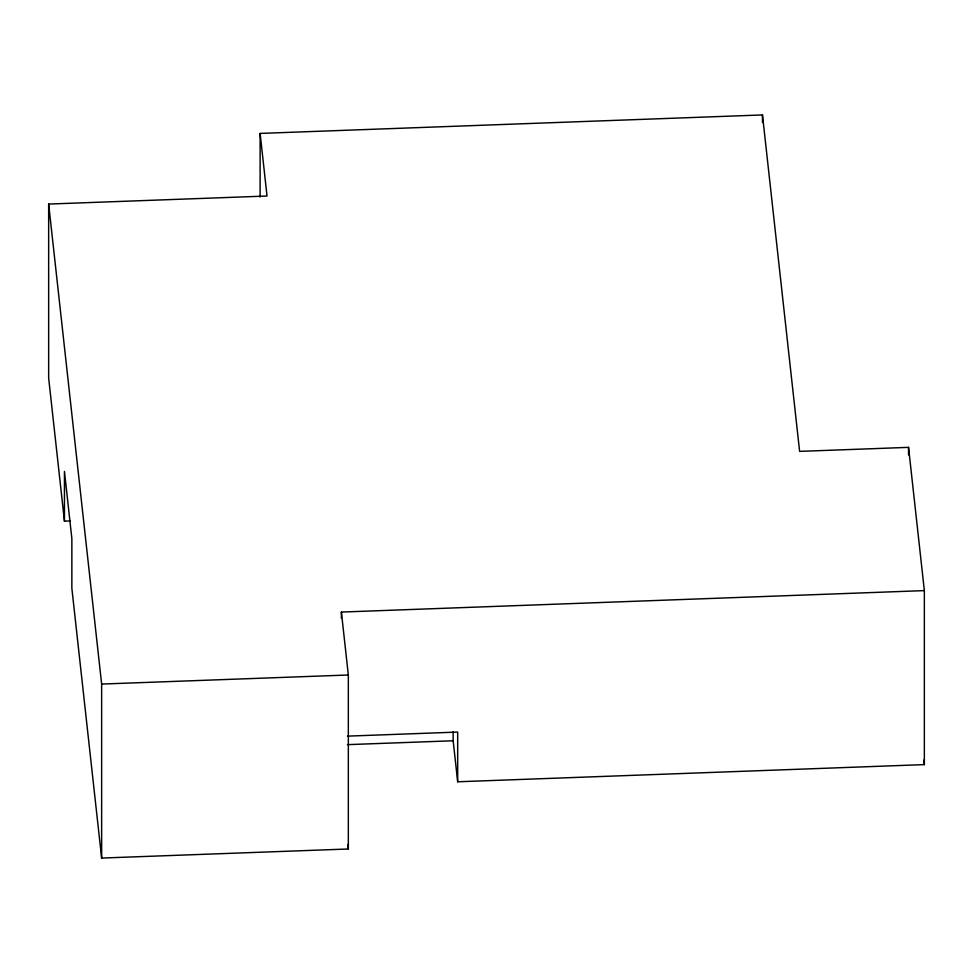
<?xml version="1.0" encoding="UTF-8"?>
<svg xmlns="http://www.w3.org/2000/svg" width="973" height="973" viewBox="0 0 973 973"><rect width="100%" height="100%" fill="white"/><g stroke="black" fill="none" stroke-linecap="round" stroke-linejoin="round"><path stroke-width="1.46" d="M260.119 196.96L260.119 133.423L762.467 114.936L799.611 451.375L908.539 447.361L924.35 590.611L924.35 764.608L457.675 781.781L453.15 740.769L453.15 731.72M70.397 520.92L64.449 521.139L48.65 378.059L48.65 204.062L267.028 196.023L260.119 133.423M341.389 618.135L341.389 612.066L924.35 590.611M48.65 204.062L101.642 684.068L348.334 674.994L348.334 848.991L101.642 858.064L71.856 588.288L71.856 538.568L64.449 471.431L64.449 521.139M347.434 736.135L457.675 732.073L457.675 781.781M347.434 744.649L453.15 740.769M923.851 760.083L924.35 764.608M341.389 612.066L348.334 674.994M347.835 844.467L348.334 848.991M908.539 447.361L908.539 454.926M762.467 114.936L762.467 122.501M101.642 684.068L101.642 858.064"/></g></svg>
